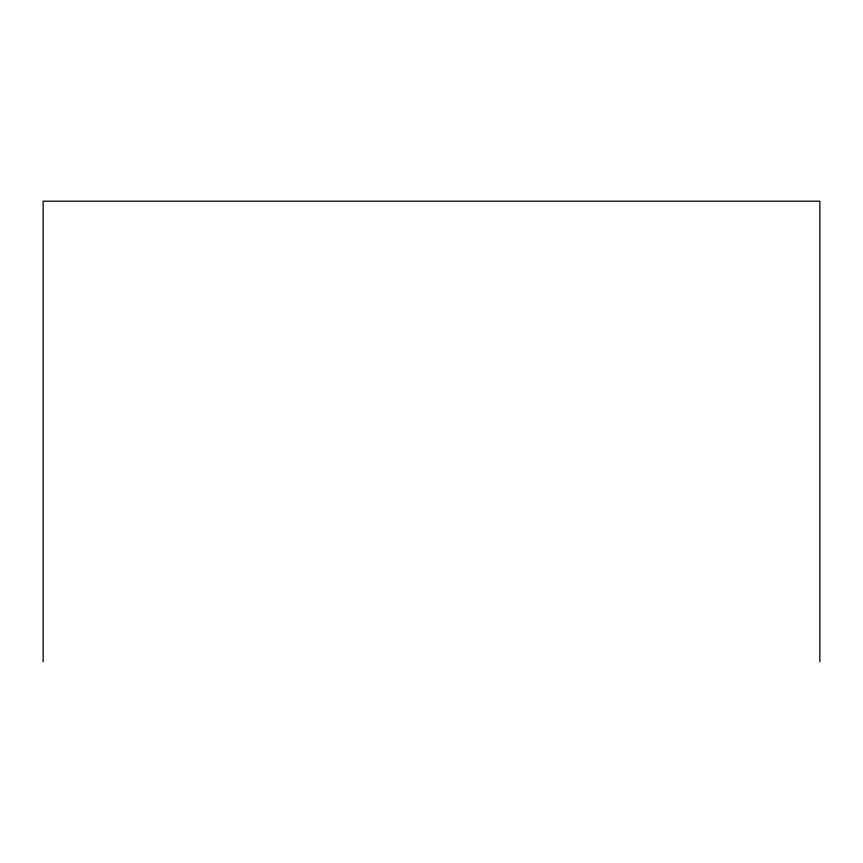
<?xml version="1.0" encoding="UTF-8"?>
<svg xmlns="http://www.w3.org/2000/svg" width="863" height="863" viewBox="0 0 863 863"><rect width="100%" height="100%" fill="white"/><g stroke="black" fill="none" stroke-linecap="round" stroke-linejoin="round"><path stroke-width="1.29" d="M819.85 661.802L819.85 201.198L43.15 201.198L43.15 661.802"/></g></svg>
